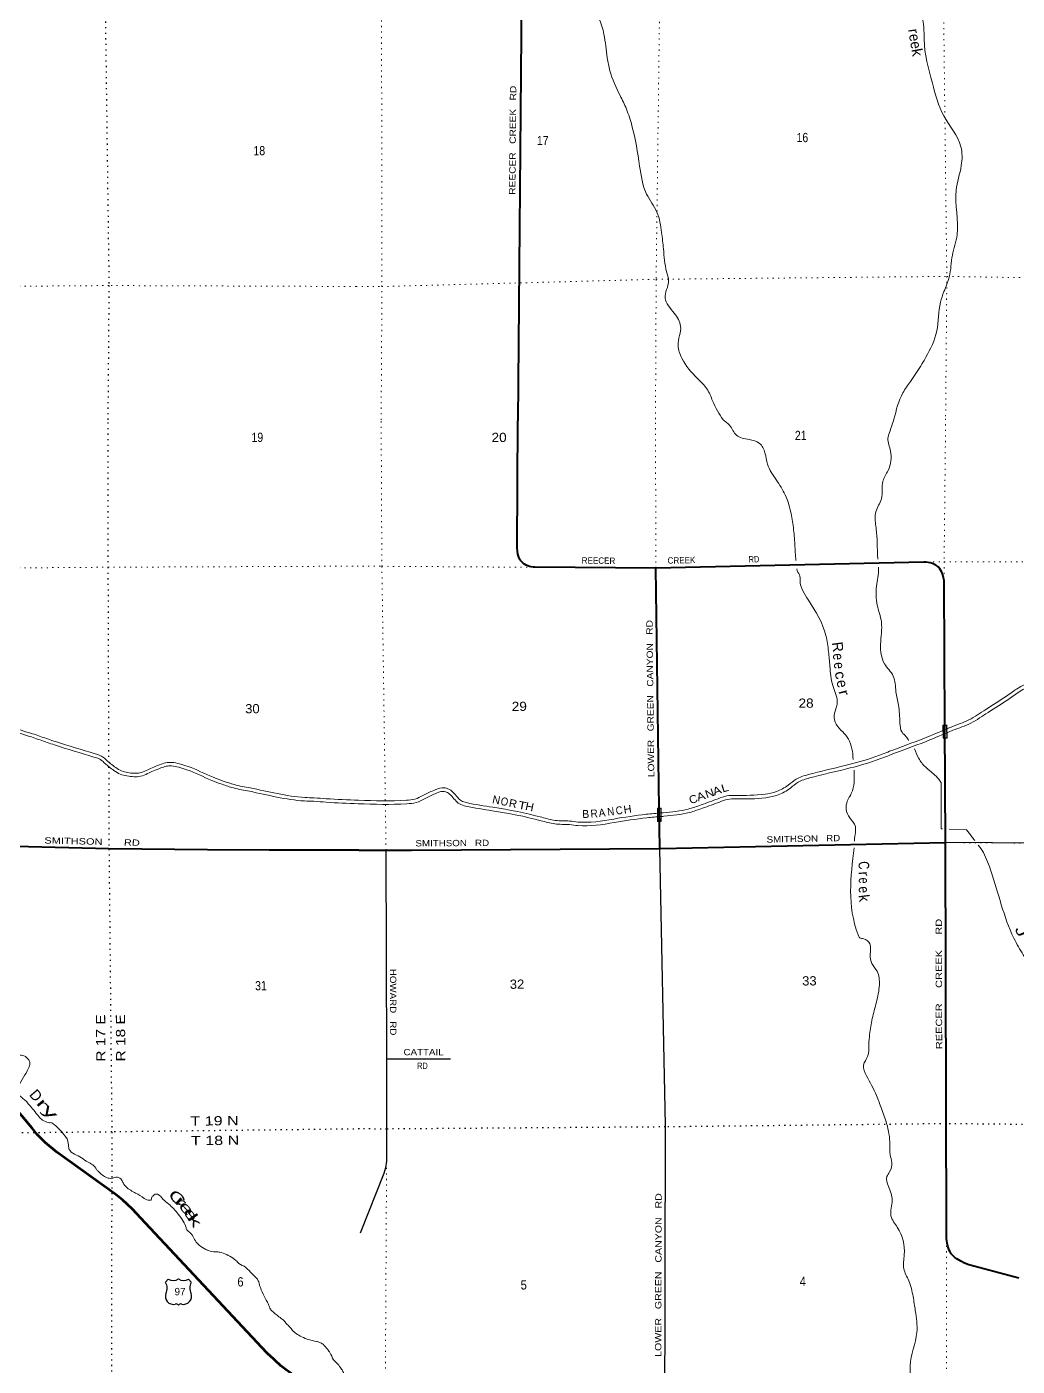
# Model space of a CAD drawing. Header units: feet. Extents: x -8 to 250644, y -192250 to 1368.
# Drawn here: x 87558 to 106309, y -155200 to -129842 of the extents above; entities that cross this region are included whole.
import ezdxf
from ezdxf.enums import TextEntityAlignment as Align

# ---------------------------------------------------------------- set-up
doc = ezdxf.new("R2010")
doc.units = ezdxf.units.FT
doc.header["$LTSCALE"] = 70
doc.linetypes.add('DOTTED', pattern=[1.5, 0.3, -1.2])
for name, color, linetype, lineweight in [('16', 7, 'Continuous', 25), ('20', 7, 'Continuous', 70), ('26', 7, 'Continuous', 40), ('29', 7, 'Continuous', 25), ('39', 7, 'Continuous', 13), ('6', 7, 'DOTTED', 25), ('61', 7, 'Continuous', 13), ('7', 7, 'DOTTED', 13)]:
    doc.layers.add(name, color=color, linetype=linetype, lineweight=lineweight)
for name, color, linetype in [('27', 7, 'Continuous'), ('30', 7, 'Continuous'), ('41', 7, 'Continuous')]:
    doc.layers.add(name, color=color, linetype=linetype)

msp = doc.modelspace()

# ---------------------------------------------------------------- linework, layer by layer
at = {"layer": '16'}
for p, q in [((90186.23, -153611.93), (90237.54, -153553.17)), ((90429.3, -153547.2), (90429.02, -153547.4)), ((90621.39, -153553.08), (90672.78, -153611.93))]:
    msp.add_line(p, q, dxfattribs=at)
for centre, radius, start, end in [((89993.25, -153722.56), 222.05, 332.97043, 29.75871), ((90328.62, -153395.51), 182.07, 239.97227, 303.45418), ((90530.4, -153396.01), 181.52, 236.33975, 300.08743), ((90530.39, -153395.51), 182.07, 236.54582, 236.59441), ((90865.75, -153722.56), 222.05, 150.24129, 207.02957), ((90332.44, -153877.46), 151.42, 159.09177, 283.81923), ((90526.56, -153877.46), 151.42, 256.18077, 20.90823)]:
    msp.add_arc(centre, radius, start, end, dxfattribs=at)
for centre, major_axis, start_param, end_param in [((90387.78, -154076.28), (-19.56, 51.67), 4.95877769, 6.28318531), ((90471.23, -154076.28), (19.56, 51.67), 0, 1.32637542)]:
    msp.add_ellipse(centre, major_axis=major_axis, ratio=0.929097, start_param=start_param, end_param=end_param, dxfattribs=at)
at = {"layer": '20'}
msp.add_lwpolyline([(92616.4, -155378.5), (92366.11, -155191.97), (92144.19, -154987.23), (92142.95, -154986), (92105.44, -154947.42), (89802.98, -152491.23), (89553.68, -152220.62), (89372.66, -152050.24), (89252.87, -151955.23), (89224.66, -151933.6), (88129.47, -151146.76), (87907.44, -150962.33), (87757.19, -150812.51), (87658.24, -150696.56), (86902.06, -149797.84), (86842.71, -149724.38), (86585.2, -149351.9), (86368.04, -148954.55), (86326.58, -148865.67), (86228.39, -148632.6), (84852.99, -145392.09), (84830.84, -145334.43)], dxfattribs=at)
at = {"layer": '26'}
for p, q in [((96939.82, -127228.96), (96855.95, -137299.35)), ((99532.35, -144633.55), (99468.01, -140089.36)), ((104951.72, -145286.14), (104940.63, -143060.58))]:
    msp.add_line(p, q, dxfattribs=at)
for points in [[(99468.01, -140089.36), (97176.78, -140071.62), (97142.67, -140071.14), (97108.79, -140067.11), (97075.52, -140059.55), (97043.22, -140048.56), (97012.24, -140034.25), (96982.93, -140016.79), (96955.61, -139996.35), (96930.58, -139973.17), (96908.1, -139947.51), (96888.43, -139919.63), (96885.32, -139914.59), (96873.18, -139883.59), (96856.16, -139826.84), (96845.16, -139768.62), (96840.31, -139709.57), (96855.95, -137299.35)], [(104940.63, -143060.58), (104927.3, -140384.61), (104923.81, -140327.76), (104914.4, -140271.59), (104899.17, -140216.71), (104880.73, -140169.17), (104862.59, -140136.19), (104840.64, -140104.56), (104815.5, -140075.39), (104807.45, -140067.82), (104787.42, -140048.98), (104767.45, -140036.47), (104741.37, -140021.32), (104703.07, -140004.15), (104663.18, -139991.07), (104622.14, -139982.23), (104580.4, -139977.73), (104538.42, -139977.62), (99468.01, -140089.36)], [(99543.23, -145401.9), (99543.09, -145391.9), (99532.38, -144635.31)], [(99543.23, -145401.9), (99553.3, -145401.69), (104951.72, -145286.14)], [(106339.93, -153533.35), (105391.92, -153279.51), (105313.5, -153250.75), (105238.51, -153213.95), (105167.78, -153169.51), (105129.52, -153140.84), (105113.75, -153127.6), (105085.77, -153100.03), (105060.83, -153069.68), (105039.19, -153036.9), (105021.11, -153002.03), (105006.76, -152965.46), (104996.32, -152927.6), (104984.27, -152872.73), (104972.14, -152781.32), (104969.64, -152689.14), (104951.72, -145286.14)], [(93841.28, -145432.44), (92148.24, -145428.99), (90978.38, -145420.99), (89110.94, -145407.48), (85304.97, -145310.69)], [(93841.28, -145432.44), (94843.58, -145430.83), (99533.3, -145401.96), (99543.23, -145401.9)]]:
    msp.add_lwpolyline(points, dxfattribs=at)
at = {"layer": '29'}
msp.add_line((94366.23, -149383.8), (95580.08, -149382.84), dxfattribs=at)
for points in [[(112935.56, -143689.54), (112944.36, -145254.45), (112935.01, -145279.22), (112921.66, -145294.8), (112901.64, -145312.61), (112872.72, -145321.51), (110276.54, -145321.49), (104951.72, -145286.14)], [(94358.38, -145431.61), (94366.27, -149403.94), (94369, -151315.19), (94349.47, -151447.21), (94318.93, -151550.22), (93867.42, -152682.72)], [(99616.35, -161927.21), (99637.49, -156450.35), (99650.84, -150639), (99543.23, -145401.9)]]:
    msp.add_lwpolyline(points, dxfattribs=at)
at = {"layer": '39'}
msp.add_line((105018.33, -145030.9), (105351.29, -145041.17), dxfattribs=at)
msp.add_lwpolyline([(104866.74, -144148.21), (104869.14, -145026.3), (104891.6, -145026.99)], dxfattribs=at)
for points in [[(103974.58, -137271.22), (104144.74, -136772.22), (104287.36, -136554.85), (104578.62, -136099.97), (104785.4, -135600.77), (104855.45, -135057.24), (104921.67, -134853.93), (105022.04, -134574.14), (105082.11, -134167.5), (105170.34, -133781), (105151.74, -132937.49), (105249.98, -132470.47), (105241.72, -132112.12), (104919.68, -131530.22), (104702.16, -130908.09), (104544.83, -130074.6), (104496.32, -129649.81), (104373.55, -129430.34), (104347.23, -129132.39), (104312.82, -128745.85), (104435.17, -128266.76), (104555.51, -127775.59), (104593.21, -126940.14), (104580.76, -126291.9), (104656.95, -125935.6), (104690.87, -125510.84), (104702.53, -124844.49), (104724.24, -124166.06), (104730.12, -123904.36)], [(97347.5, -124262.43), (97156.63, -124481.8), (97074.46, -124918.63), (97110.98, -125476.29), (97155.35, -125693.72), (97149.47, -125953.41), (97103.42, -126271.48), (97095.62, -126672.09), (97053.65, -127088.8), (97146.36, -127465.29), (97309.46, -127874.01), (97410.14, -128121.66), (97867, -128880.75), (98253.35, -129410.33), (98394.25, -129684.16), (98484.91, -129984.15), (98547.5, -130429.08), (98597.91, -130674.7), (98791.21, -131143.82), (98909.99, -131399.53), (99014.73, -131715.62), (99159.95, -132478.65), (99292.97, -133008.15), (99488.2, -133352.46), (99576.89, -133734.98), (99611.26, -134049.05), (99671.84, -134479.88), (99708.13, -134651.01), (99641.98, -134977.12), (99817.07, -135265.05), (99935.84, -135508.68), (99887.81, -135875.06), (99960.34, -136116.66), (100256.12, -136503.27), (100435.18, -136696.59), (100541.88, -136926.12), (100632.47, -137111.36), (100741.05, -137283.01)], [(100741.05, -137283.01), (100864.08, -137386.94), (100994.55, -137575.8), (101233.14, -137656.93), (101429.31, -137730.28), (101533.47, -137907.21), (101581.44, -138122.87), (101749.02, -138422.5), (101916.47, -138703.96), (102065.92, -139282.29), (102096.54, -139607.08), (102114.91, -139911.77), (102118.49, -139947.83)], [(103974.58, -137271.22), (103890.46, -137525.7), (103861, -137634.9), (103911.17, -137874.78), (103863.42, -138240.48), (103766.11, -138447.05), (103736.26, -138778.31), (103633.18, -139023.27), (103631.14, -139295.8), (103657.31, -139564.1), (103663.16, -139812.35), (103669.99, -139919.68)], [(102134.23, -140106.59), (102134.51, -140109.46), (102187.74, -140218.1), (102196.64, -140331.08), (102356.64, -140697.38), (102688.3, -141369.33), (102736.89, -141669.78), (102761.1, -141946.17), (102816.24, -142315.2), (102901.15, -142617.41), (102889.75, -142714.39), (102842.55, -142878.22), (102882.1, -143045.49), (103004.17, -143190), (103114.08, -143326.51), (103203.63, -143711.46)], [(103679.65, -140071.48), (103681.39, -140098.87), (103645.51, -140432.19), (103658.21, -140789.4), (103737.2, -141109.82), (103722.17, -141535.86), (103795.44, -141900.73), (103962.54, -142135.77), (104013.11, -142430.14), (104059.32, -142682.15), (104088.04, -143023.11), (104127.63, -143196.44), (104208.94, -143282.68), (104250.52, -143356.35)], [(85908.94, -141991.77), (86311.48, -142478.21), (86394.85, -142580.31), (86479.99, -142652.18), (86593.44, -142737.94), (86739.07, -142817.41), (87557.65, -143193.95), (87700.98, -143237.18), (87830.23, -143282.53), (88102.84, -143375.15), (88849.79, -143605.18), (88954.81, -143642.66), (89027.69, -143690.45), (89088.52, -143744.38), (89155.42, -143800.27), (89244.56, -143868.09), (89353.8, -143929.7), (89466.82, -143961.08), (89587.76, -143974.27), (89698.48, -143967.39), (89820.96, -143920.13), (89929.34, -143870.97), (90071.88, -143813.49), (90186.41, -143778.38), (90303.15, -143769.44), (90450.38, -143796.53), (90611.88, -143845.67), (91084.73, -144049.57), (91278.64, -144122.63), (91486.6, -144189.55), (91785.15, -144251.75), (92821.75, -144433.26), (92997.02, -144440), (93228.75, -144456.38), (93835.41, -144483.96)], [(104982.36, -143131.39), (105060.77, -143098.94), (105394.59, -142965.44), (105713.82, -142765.43), (106103.27, -142516.49), (106326.02, -142361.55), (106762.27, -142168.81), (107267.25, -141995.79), (107434.69, -142000.7), (107540.03, -142064.58), (107589.21, -142169.21), (107610.47, -142318.44), (107599.1, -142693.98), (107620.57, -142871.48), (107696.49, -143048.6), (107954.99, -143369.81), (108131.72, -143542.2), (108330.05, -143633.7), (108754.66, -143778.16), (109021.16, -143814.68), (109483.51, -143880.15), (109731.65, -143888.55), (109854.47, -143859.45), (109936.59, -143782.18), (110108.69, -143597.3), (110197.03, -143542.19), (110321.74, -143494.91), (110632.09, -143460.49), (110777.65, -143507.94), (111170.54, -143727.3), (111313.98, -143760.63), (111553.69, -143718.62), (111874.05, -143674.03), (112095.28, -143587.74), (112364.31, -143420.37), (112565.48, -143348.34), (112771.27, -143357.02), (113494.02, -143453.01), (113633.68, -143520.68), (113684.89, -143627.32), (113716.28, -143782.54), (113746.27, -144022.55), (113789.81, -144183.75), (113877.11, -144261.87), (114026.76, -144317.37), (114536.06, -144459.23), (114677.77, -144530.93)], [(85859, -142033.38), (86261.27, -142519.49), (86348.32, -142626.09), (86439.4, -142702.98), (86558.08, -142792.69), (86709.89, -142875.53), (87534.57, -143254.88), (87680.83, -143298.99), (87809.01, -143343.97), (88082.82, -143437), (88829.29, -143666.88), (88925.65, -143701.27), (88988.1, -143742.22), (89046.11, -143793.65), (89114.88, -143851.1), (89208.75, -143922.52), (89328.77, -143990.21), (89454.52, -144025.12), (89586.24, -144039.49), (89712.52, -144031.64), (89846.11, -143980.1), (89954.93, -143930.74), (90093.6, -143874.82), (90198.57, -143842.64), (90299.69, -143834.9), (90434.99, -143859.79), (90589.48, -143906.8), (91060.39, -144109.86), (91257.21, -144184.02), (91469.97, -144252.48), (91772.91, -144315.6), (92814.86, -144498.04), (92993.48, -144504.91), (93225.16, -144521.29), (93832.16, -144551.29)], [(104981.26, -143206.25), (105091.22, -143160.74), (105430.89, -143024.9), (105756.12, -142821.14), (106147.09, -142571.23), (106365.12, -142419.57), (106791.82, -142231.05), (107280.86, -142063.49), (107414.91, -142067.42), (107483.97, -142109.3), (107518.74, -142183.26), (107537.5, -142314.95), (107526.15, -142689.7), (107549.59, -142883.48), (107633.8, -143079.94), (107901.58, -143412.68), (108090.78, -143597.23), (108304.38, -143695.77), (108739.52, -143843.82), (109013, -143881.29), (109479.15, -143947.3), (109741.35, -143956.18), (109893.46, -143920.14), (109991.98, -143827.43), (110159.01, -143648), (110232.68, -143602.04), (110341.64, -143560.74), (110626.44, -143529.15), (110749.65, -143569.31), (111145.43, -143790.28), (111314.07, -143829.47), (111567.53, -143785.05), (111895.3, -143739.43), (112131.19, -143647.42), (112399.32, -143480.61), (112579.15, -143416.22), (112766.93, -143424.14), (113474.37, -143518.1), (113579.6, -143569.08), (113615.42, -143643.68), (113644.4, -143786.97), (113674.69, -144029.38), (113725.4, -144217.13), (113839.89, -144319.57), (114005.81, -144381.11), (114510.99, -144521.82), (114619.31, -144576.62)], [(99572.56, -144724.33), (99608.85, -144720.9), (100082.33, -144653.06), (100323.77, -144572.68), (100645.61, -144455.41), (100808.59, -144401.81), (100969.88, -144392.63), (101534.45, -144370.6), (101753.92, -144320.65), (101970.87, -144200.07), (102123.32, -144085.98), (102352.61, -143999.63), (103053.23, -143827.28), (103612.75, -143666), (103892.32, -143559.12), (104539.97, -143314.46), (104982.36, -143131.39)], [(99573.35, -144792.12), (99619.89, -144787.73), (100101.82, -144718.68), (100350.65, -144635.84), (100672.36, -144518.61), (100824.86, -144468.46), (100975.66, -144459.88), (101546.51, -144437.6), (101783.19, -144383.73), (102013.93, -144255.49), (102161.92, -144144.74), (102377.05, -144063.72), (103074.77, -143892.09), (103638.76, -143729.52), (103921.15, -143621.56), (104569.76, -143376.54), (104981.26, -143206.25)], [(104365.92, -143511.73), (104443.9, -143694.89), (104570.13, -143855.52), (104775.12, -144031.76), (104866.74, -144148.21)], [(103221.27, -143917.24), (103168.01, -144355.65), (103092.46, -144505.55), (103071.36, -144653.05), (103141.16, -144820.12), (103245.2, -144980.9), (103238.27, -145136.38), (103226.54, -145263.15)], [(93835.41, -144483.96), (94746.39, -144485.71), (94907.57, -144462.4), (95056.34, -144396.78), (95261.35, -144298.49), (95422.34, -144248.94), (95531.38, -144266.36), (95628.7, -144336.34), (95718.16, -144434.64), (95787.19, -144496.75), (95884.25, -144530.4), (96383.07, -144617.83), (97306.18, -144807.31), (97562.76, -144866.12), (97835.14, -144880.4), (97990.57, -144897.5), (98669.85, -144840.37), (99286.37, -144751.36), (99572.56, -144724.33)], [(93832.06, -144551.28), (94753.9, -144553.05), (94930.64, -144527.49), (95089.88, -144457.25), (95290.93, -144360.86), (95429.92, -144318.08), (95504.2, -144329.95), (95580.72, -144384.97), (95667.4, -144480.22), (95750.49, -144554.98), (95867.56, -144595.56), (96371.24, -144683.85), (97292.45, -144872.94), (97554.53, -144933.01), (97831.26, -144947.51), (97991.79, -144965.18), (98680.55, -144907.25), (99297.45, -144818.18), (99573.36, -144792.12)], [(105351.3, -145043.19), (105449.08, -145175.75), (105503.72, -145247.38)], [(85167.76, -145269.63), (85181.89, -145361.19), (85188.74, -145465.88), (85188.93, -145490.05), (85208.31, -145651.05), (85237.66, -145799.89), (85272.79, -145914.44), (85291.84, -146033.14), (85314.57, -146107.5), (85343.59, -146214.04), (85437.39, -146362.39), (85464.33, -146460.89), (85493.9, -146570.17), (85511.76, -146643.85), (85575.98, -146832.7), (85616.83, -146906.92), (85771.31, -147089.06), (85899.12, -147208.95), (85945.97, -147277.08), (86003.21, -147385.42), (86011.44, -147407.52), (86056.77, -147540.12), (86069.67, -147644.77), (86102.69, -147747.25), (86171.68, -147813.2), (86190.08, -147849.32), (86204.51, -147891.51), (86350.49, -148017.31), (86423.45, -148075.18), (86486.5, -148155.27), (86519.21, -148217.47), (86555.87, -148269.57), (86663.1, -148333.21), (86705.74, -148377.21), (86713.96, -148399.3), (86742.85, -148487.71), (86759.93, -148612.47), (86790.75, -148690.8), (86857.83, -148770.87), (86914.51, -148808.71), (86983.39, -148860.56), (87052.16, -148898.31), (87108.91, -148944.21), (87200.16, -149024.1), (87263.28, -149112.25), (87300.06, -149180.46), (87328.94, -149268.87), (87371.42, -149292.72), (87433.99, -149310.38), (87452.13, -149312.26), (87502.56, -149321.95), (87561.27, -149361.79), (87604, -149417.87), (87614.32, -149450.02), (87600.85, -149530.69), (87521.5, -149686.4), (87422.15, -149860.38), (87392.6, -149945.21), (87391.01, -149999.6), (87399.35, -150035.8), (87427.89, -150079.9), (87543.46, -150179.74), (87598.36, -150247.81), (87620.7, -150271.82), (87807.75, -150498.02), (87834.13, -150524.01), (87939.29, -150579.62), (87985.7, -150591.35), (88013.88, -150589.12), (88052.29, -150606.96), (88159.72, -150696.8), (88285.74, -150844.9), (88328.58, -150915.08), (88349.69, -151039.81), (88370.39, -151112.17), (88398.85, -151146.2), (88532.33, -151217.7), (88653.79, -151297.36), (88680.11, -151315.29), (88864.43, -151450.87), (88880.78, -151480.96), (88919.34, -151518.94), (88986.27, -151578.87), (89079.33, -151632.55), (89153.98, -151650.12)], [(103224.49, -145385.86), (103298.57, -147035.5), (103329.2, -147087.78), (103401.97, -147109.48), (103517.61, -147201.55), (103527.15, -147403.35), (103558.69, -147578.75), (103654.55, -147723.44), (103698.79, -147981.52), (103642.7, -148308.92), (103564.29, -148618.31), (103514.04, -148917.41), (103501.33, -149109.27), (103476.76, -149335.53), (103401.32, -149499.55), (103457.26, -149701.03), (103645.55, -150075.21), (103738.13, -150322.87), (103837.02, -150606.82), (103896.39, -151002.07), (103901.85, -151197.84), (103937.2, -151342.94), (103892.12, -151520.88), (103840.33, -151610.06), (103871.96, -151797.58), (103940.42, -152057.51), (103918.39, -152354.4), (104038.97, -152569.57), (104169.85, -153091.5), (104161.69, -153353.98), (104256.13, -153581.44), (104336.99, -153881.66), (104379.28, -154147.83), (104408.52, -154559.43), (104280.03, -155192.15), (104299.97, -155436.26), (104317.17, -155581.49), (104312.51, -155771.27), (104291.63, -155949.05), (104293.62, -156221.56), (104329.4, -156699.73), (104373.98, -157004.24), (104372.87, -157127.38), (104382.49, -157339.27), (104356.29, -157618.02), (104321.16, -157777.74), (104360.5, -157916.75), (104282.82, -158050.51), (104219.14, -158168.03), (104140.84, -158217.01), (104105.41, -158336.36), (104035.62, -158445.84), (104036.24, -158530.62), (103972.32, -158615.84), (103940.82, -158721.02), (103877.22, -158848.63), (103799.82, -159020.75), (103698.47, -159227.34), (103631.12, -159395.35), (103565.26, -159490.68), (103600.76, -159655.96), (103664.45, -159815), (103732.32, -159994.19), (103690.75, -160101.46), (103677.82, -160263.04), (103645.02, -160467.15), (103585.72, -160631.06), (103376.19, -160937.31), (103279.91, -161010.64), (103226.2, -161111.94), (103224.9, -161210.86), (103205.58, -161326.06), (103148.02, -161453.63), (103131.62, -161691.94), (103120.11, -161772.76), (103072.09, -161825.58), (103078.72, -161904.26), (103049.11, -161993.28), (102955.58, -162165.5), (102990.92, -162308.58), (103020.02, -162427.49), (102986.6, -162544.79), (102951.17, -162664.14), (103023.16, -162855.41), (103082.06, -162911.53), (103072.63, -163000.42), (103087.16, -163056.84), (103069.26, -163091.28), (103111.97, -163139.43), (103100.62, -163242.46)], [(105572.12, -145335.15), (105618.1, -145396.64), (105781.96, -145738.69), (106208.83, -147017.6), (106376.56, -147337.41), (106570.34, -147634.84), (106780.32, -147940.24), (107214.58, -148577.17), (107353.34, -148796.25), (107360.39, -148933.47), (107443.96, -149052), (108463.1, -150236.02), (108690.81, -150579.16)], [(89153.98, -151650.12), (89274.61, -151623.02), (89351.53, -151672.79), (89386.25, -151734.98), (89439.16, -151805.08), (89619.31, -151922.56), (89783.22, -152022.04), (89878.15, -152057.58), (89894.25, -152055.44), (89904.32, -152055.37), (89926.06, -152002.83), (89946.01, -151978.51), (90002.1, -151939.81), (90034.37, -151945.61), (90141.86, -152041.49), (90245.27, -152131.35), (90425.99, -152321.35), (90519.67, -152455.6), (90572.96, -152574.04), (90599.59, -152632.25), (90638.09, -152662.18), (90766.43, -152850.56), (90821.25, -152906.54), (90950.79, -152990.17), (91001.29, -153009.93), (91124.34, -153035.18), (91140.45, -153035.06), (91210.99, -153040.57), (91463.64, -153157.51), (91518.34, -153199.39), (91573.16, -153255.38), (91702.62, -153328.93), (91737.11, -153360.9), (91850.78, -153474.86), (91940.22, -153580.94), (91954.67, -153627.16), (92092.12, -153950.43), (92135.04, -154030.68), (92169.96, -154119.05), (92194.36, -154149.08), (92332.2, -154262.85), (92354.49, -154280.81), (92433.52, -154342.66), (92476.25, -154398.74), (92545.23, -154464.69), (92606.24, -154540.77), (92656.9, -154580.68), (92764.14, -154644.32), (93040.73, -154730.86), (93105.31, -154748.51), (93166.01, -154784.31), (93255.4, -154884.35), (93298.15, -154942.44), (93367.67, -155076.87), (93463.15, -155182.91), (93475.39, -155202.96), (93528.28, -155271.05), (93558.99, -155335.28), (93625.98, -155403.26), (93684.58, -155429), (93717.15, -155473.07), (93756.16, -155569.46), (93856.7, -155808.41), (93877.15, -155846.74)]]:
    msp.add_spline(points, degree=3, dxfattribs=at)
at = {"layer": '6'}
for points in [[(88906.64, -92218.09), (88908.45, -92372.22), (88916.58, -97462.97), (88918.78, -97690.25), (88922.89, -102785.02), (88909.03, -103030.41), (88911.1, -108074.9), (88909.2, -108219.72), (88953.57, -113398.93), (88935.58, -113515.6), (88935.58, -113515.6), (88885.62, -118805.53), (88938.12, -124121.5), (89042.86, -129429.37), (89113.44, -134741.3), (89092.07, -137334.26)], [(89092.07, -137334.26), (89094.34, -140073.76), (89113.64, -145407.55), (89167.35, -150765.26), (89160.21, -156067.02), (89181.6, -161930.56)], [(112948.22, -150722.08), (110293.54, -150663.55), (104964.48, -150609.19), (99648.37, -150669.81), (94372.44, -150709.97), (93854.97, -150708.47)], [(93854.97, -150708.47), (89167.35, -150765.26), (83860.96, -150821.47), (78437.54, -150850.37)]]:
    msp.add_lwpolyline(points, dxfattribs=at)
at = {"layer": '61'}
for p, q in [((104977.71, -143060.56), (104981.28, -143310.54)), ((104981.28, -143310.54), (104906.29, -143311.61)), ((99570.64, -144634.67), (99570.88, -144884.68)), ((99570.88, -144884.68), (99495.88, -144884.76))]:
    msp.add_line(p, q, dxfattribs=at)
for points in [[(104906.29, -143311.61), (104902.72, -143061.63), (104977.71, -143060.56)], [(99495.88, -144884.76), (99495.63, -144634.75), (99570.64, -144634.67)]]:
    msp.add_lwpolyline(points, dxfattribs=at)
for points in [[(104914.17, -143303.5), (104910.82, -143069.51), (104969.82, -143068.66), (104973.17, -143302.65)], [(99503.63, -144642.73), (99562.65, -144642.67), (99562.87, -144876.69), (99503.86, -144876.75)]]:
    msp.add_lwpolyline(points, close=True, dxfattribs=at)
at = {"layer": '7'}
for p, q in [((89113.64, -145407.55), (85306.68, -145310.07)), ((93833.31, -145432.45), (89113.64, -145407.55))]:
    msp.add_line(p, q, dxfattribs=at)
for points in [[(104856.96, -118754.6), (104929.17, -123914.48), (104912.26, -129237.24), (104975.79, -134568.08), (104953.48, -137263.41)], [(99587.1, -123160.48), (99577.08, -124009.46), (99540.07, -129330.2), (99472.88, -134622.75), (99460.47, -137288.12)], [(94276.02, -128147.03), (94274.42, -129407.09), (94281.65, -134741.94), (94266.97, -137310.23)], [(93793.47, -134759.27), (94279.65, -134760.05), (99472.88, -134622.75), (104975.79, -134568.08), (110183.23, -134654.24), (115597.7, -134643.84), (120857.3, -134546.81), (125057.04, -134492.42)], [(93793.47, -134759.27), (89113.44, -134741.3), (83739.65, -134780.82), (78440.08, -134673.44), (73176.84, -134789.29), (67851.21, -134764.4), (62527.11, -134862.22)], [(94266.97, -137310.23), (94280.29, -140056.25), (94346.21, -144501.44)], [(99532.38, -144635.31), (99468.01, -140089.36), (99460.47, -137288.12)], [(104953.48, -137263.41), (104924.87, -139969.24), (104940.47, -143057.94)], [(94280.29, -140056.25), (99468.01, -140089.36), (104924.87, -139969.24), (110225.43, -139987.45), (115674.2, -139863.35), (120852.99, -139779.44), (125086.66, -139733.95)], [(73108, -140122.63), (78491.58, -140150.44), (83735.7, -140114.84), (89094.34, -140073.76), (93810.5, -140053.8)], [(93810.5, -140053.8), (94280.29, -140056.25), (94275.03, -140052.27)], [(104940.63, -143060.58), (104951.72, -145286.14), (104964.48, -150609.19), (104972.31, -156634.77), (104891.87, -161897.9), (104957.63, -167186.66), (104990.23, -172573.79), (105041.9, -177554.73)], [(94347.25, -144571.62), (94360, -145431.33), (94372.44, -150709.97), (94341.12, -156622.77), (94357.64, -157366.25)], [(99724.75, -172628.7), (99723.9, -172547.27), (99689.06, -167240.51), (99617.9, -161929.97), (99636.41, -156471.45), (99648.37, -150669.81), (99543.23, -145401.9), (99532.38, -144635.31)], [(114854.97, -145330.07), (110252.41, -145322.52), (104951.72, -145286.14), (99543.23, -145401.9), (94434.32, -145433.61), (93837.93, -145432.46)]]:
    msp.add_lwpolyline(points, dxfattribs=at)

# ---------------------------------------------------------------- texts
at = {"layer": '16'}
msp.add_text('97', height=140, dxfattribs=at).set_placement((90459.19, -153857.71), align=Align.CENTER)
at = {"layer": '27'}
for s, rotation, width, p in [('REECER   CREEK   RD', 89.523, 1.2, (96807.64, -133022.71)), ('REECER', 359.556, 0.95, (98063.76, -140005.83)), ('CREEK', 1.262, 0.95, (99691.16, -140007.89)), ('RD', 1.262, 0.8, (101224.5, -139984.83)), ('LOWER   GREEN   CANYON   RD', 90.611, 1.2, (99437.64, -144046.63)), ('SMITHSON       RD', 358.543, 1.3, (87889.84, -145304.33)), ('SMITHSON   RD', 0.353, 1.15, (94916.46, -145360.38)), ('SMITHSON   RD', 1.226, 1.15, (101565.23, -145288.84)), ('REECER     CREEK     RD', 90.139, 1.3, (104888.52, -149198.39))]:
    msp.add_text(s, height=120, rotation=rotation, dxfattribs=dict(at, width=width)).set_placement(p)
at = {"layer": '30'}
for s, rotation, width, p in [('HOWARD   RD', 270.114, 1.15, (94432.84, -147676.39)), ('CATTAIL ', 0.045, 1.15, (94690.91, -149313.54)), ('RD', 0.045, 0.8, (94949.18, -149573.34)), ('LOWER   GREEN   CANYON   RD', 89.868, 1.25, (99570.77, -155022.71))]:
    msp.add_text(s, height=120, rotation=rotation, dxfattribs=dict(at, width=width)).set_placement(p)
at = {"layer": '41'}
for s, height, rotation, p in [('r', 200, 277.588, (104251.4, -129936.11)), ('R', 200, 277.334, (102812.49, -141595.75)), ('e', 200, 281.633, (102899.91, -142298.94)), ('N', 150, 348.838, (96433.51, -144551.17)), ('B', 150, 2.725, (98143.23, -144819.95)), ('r', 200, 273.977, (103310.48, -145884.25)), ('k', 200, 277.154, (103313.07, -146349.75))]:
    msp.add_text(s, height=height, rotation=rotation, dxfattribs=at).set_placement(p, align=Align.CENTER)
for s, height, rotation, width, p in [('e', 200, 279.616, 0.95, (104269.03, -130062.27)), ('e', 200, 279.616, 0.95, (104293.29, -130203.44)), ('k', 200, 279.616, 1.1, (104316.85, -130342.45)), ('e', 200, 274.99, 0.85, (102823.08, -141775.39)), ('e', 200, 276.438, 0.85, (102841.19, -141945.41)), ('c', 200, 281.708, 1.1, (102865.34, -142135.92)), ('r', 200, 284.218, 1.2, (102936.97, -142473.37)), ('N', 150, 20.035, 1.15, (100510.2, -144422.77)), ('A', 150, 19.866, 1.2, (100648.92, -144373.38)), ('L', 150, 17.736, 1.2, (100796.64, -144320.67)), ('O', 150, 348.5, 0.9, (96587.96, -144583.52)), ('R', 150, 348.5, 1.05, (96748.76, -144620.44)), ('T', 150, 348.345, 1.25, (96922.68, -144657.01)), ('H', 150, 348.301, 1.1, (97063.05, -144681.62)), ('C', 150, 19.415, 1.1, (100200.33, -144535.84)), ('A', 150, 20.005, 1.2, (100343.6, -144481.87)), ('R', 150, 4.353, 0.95, (98303.89, -144810.38)), ('A', 150, 6.878, 0.95, (98456.35, -144795.58)), ('N', 150, 7.287, 0.9, (98623.27, -144773.85)), ('C', 150, 8.464, 0.9, (98783.88, -144750.7)), ('H', 150, 8.315, 1.05, (98941.99, -144729.31)), ('C', 200, 273.977, 0.8, (103305.86, -145724.48)), ('e', 200, 271.977, 0.75, (103310.19, -146009.21)), ('e', 200, 275.638, 0.85, (103309.29, -146187.31)), ('J', 200, 292.983, 1.45, (106297.21, -147005.68))]:
    msp.add_text(s, height=height, rotation=rotation, dxfattribs=dict(at, width=width)).set_placement(p, align=Align.CENTER)
msp.add_text('D', height=200, rotation=310.751, dxfattribs=at).set_placement((87593.29, -150065.97))
for s, rotation, width, p in [('r', 309.669, 2, (87724.08, -150222.76)), ('y', 312.565, 2.1, (87833.82, -150347.79)), ('C', 318.724, 1.65, (90217.74, -151981.54)), ('r', 316.194, 2.2, (90334.04, -152085.63)), ('e', 311.922, 1.9, (90415.16, -152171.6)), ('e', 308.387, 1.75, (90505.53, -152283.65)), ('k', 304.244, 1.85, (90585.37, -152393.69))]:
    msp.add_text(s, height=200, rotation=rotation, dxfattribs=dict(at, width=width)).set_placement(p)
at = {"layer": '6'}
for s, rotation, width, p in [('R 17 E', 90.374, 1.25, (89047.64, -149433.81)), ('R 18 E', 90.374, 1.25, (89424.38, -149430)), ('T 19 N', 0.694, 1.3, (90657.23, -150647.2)), ('T 18 N', 0.694, 1.3, (90667.48, -151017.75))]:
    msp.add_text(s, height=175, rotation=rotation, dxfattribs=dict(at, width=width)).set_placement(p)
at = {"layer": '7', "width": 0.85}
for s, p in [('16', (102131.23, -132026.07)), ('18', (91849.59, -132274.67)), ('17', (97214.91, -132083.17))]:
    msp.add_text(s, height=175, dxfattribs=at).set_placement(p)
at = {"layer": '7'}
for s, rotation, width, p in [('19', 0.433, 0.85, (91813.11, -137703.29)), ('20', 0.392, 1.1, (96356.75, -137704.64)), ('21', 0.392, 0.85, (102099.95, -137667.01)), ('30', 0.433, 1.05, (91693.63, -142840.4)), ('29', 0.392, 1.1, (96739.58, -142796.55)), ('28', 0.392, 1.1, (102168.9, -142735.33)), ('33', 0.392, 1.05, (102238.17, -147992.71)), ('31', 0.433, 0.85, (91881.39, -148084.29)), ('32', 0.392, 1.05, (96702.97, -148056.29)), ('6', 0.433, 0.9, (91545.64, -153690.34)), ('5', 0.392, 0.9, (96908.64, -153748.17)), ('4', 0.392, 0.9, (102190.48, -153683.35))]:
    msp.add_text(s, height=175, rotation=rotation, dxfattribs=dict(at, width=width)).set_placement(p)

doc.saveas('drawing.dxf')
